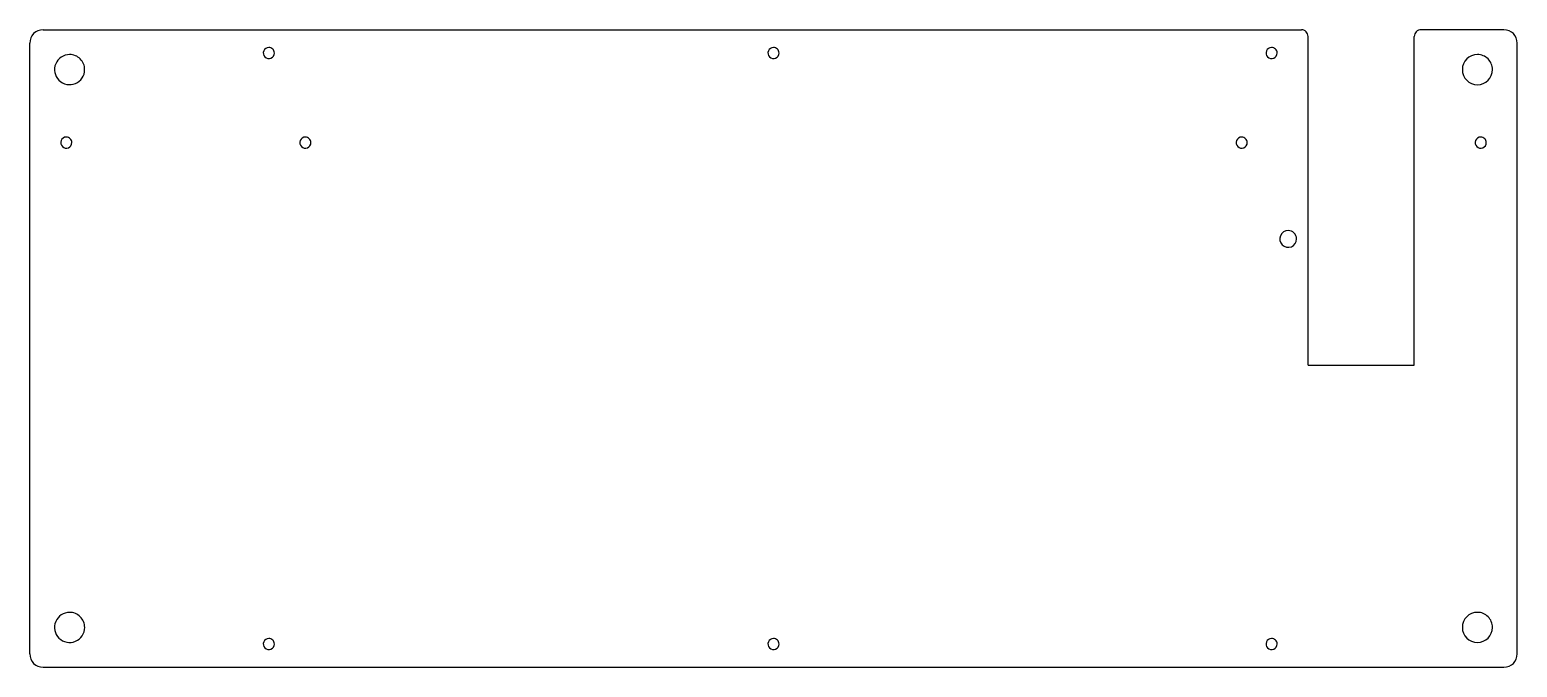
# Model space of a CAD drawing. Extents: x 0 to 267, y -113 to 1.
import ezdxf

# ---------------------------------------------------------------- set-up
doc = ezdxf.new("R2010")
doc.units = 0
doc.layers.get('0').update_dxf_attribs({"linetype": 'CONTINUOUS'})

msp = doc.modelspace()

# ---------------------------------------------------------------- linework, layer by layer
at = {"color": 7}
for points in [[(2.40538, 1.074908), (228.03104, 1.072368)], [(264.34288, 1.072368), (249.46102, 1.072368)], [(0.0254, -110.845112), (0.02286, -1.307612)], [(229.21976, -59.051972), (229.21976, -0.116352)], [(248.26976, -59.051972), (248.26976, -0.116352)], [(266.7254, -110.845112), (266.7254, -1.307612)], [(229.21976, -59.051972), (248.26976, -59.051972)], [(2.40538, -113.227632), (264.34288, -113.227632)]]:
    msp.add_lwpolyline(points, dxfattribs=at)
for points in [[(42.887646, -2.094426)], [(133.375654, -2.094426)], [(222.67291, -2.094426)], [(7.168769, -3.371007)], [(259.58292, -3.37182)], [(6.574307, -18.168739)], [(49.436782, -18.168739)], [(217.315542, -18.168308)], [(260.17728, -18.168308)], [(225.64979, -34.932511)], [(7.170217, -103.384396)], [(259.58292, -103.384396)], [(42.887646, -108.060508)], [(133.375654, -108.060508)], [(222.67291, -108.060508)]]:
    msp.add_lwpolyline(points, close=True, dxfattribs=at)
for points in [[(0.722453, 0.375315), (0.275882, -0.071256), (0.025001, -0.676937), (0.025001, -1.308484)], [(2.406251, 1.072767), (1.774704, 1.072767), (1.169024, 0.821886), (0.722453, 0.375315)], [(228.873022, 0.723645), (228.649709, 0.946935), (228.346836, 1.07236), (228.03104, 1.072327)], [(229.221792, -0.118301), (229.221793, 0.197495), (229.096335, 0.500355), (228.873022, 0.723645)], [(248.620562, 0.723645), (248.397249, 0.500355), (248.271791, 0.197495), (248.271792, -0.1183)], [(249.462544, 1.072327), (249.146748, 1.07236), (248.843875, 0.946935), (248.620562, 0.723645)], [(266.7254, -1.308494), (266.7254, 0.006139), (265.660052, 1.072056), (264.34542, 1.072757)], [(42.887646, -2.094426), (42.483184, -2.094426), (42.118547, -2.338068), (41.963766, -2.711742)], [(43.594753, -2.387319), (43.407217, -2.199782), (43.152863, -2.094426), (42.887646, -2.094426)], [(43.887647, -3.094426), (43.887647, -2.829209), (43.78229, -2.574855), (43.594753, -2.387319)], [(133.375654, -2.094426), (132.971192, -2.094426), (132.606555, -2.338068), (132.451774, -2.711742)], [(134.082761, -2.387319), (133.895225, -2.199782), (133.640871, -2.094426), (133.375654, -2.094426)], [(134.375655, -3.094426), (134.375655, -2.829209), (134.270298, -2.574855), (134.082761, -2.387319)], [(222.67291, -2.094426), (222.268448, -2.094426), (221.903811, -2.338068), (221.74903, -2.711742)], [(223.380017, -2.387319), (223.192481, -2.199782), (222.938127, -2.094426), (222.67291, -2.094426)], [(223.672911, -3.094426), (223.672911, -2.829209), (223.567554, -2.574855), (223.380017, -2.387319)], [(4.674299, -5.037758), (4.256391, -6.046677), (4.487391, -7.207993), (5.259585, -7.980186)], [(7.168769, -3.371007), (6.076723, -3.371007), (5.092207, -4.028839), (4.674299, -5.037758)], [(9.077953, -4.161817), (8.571606, -3.65547), (7.884852, -3.371007), (7.168769, -3.371007)], [(9.868764, -6.071001), (9.868764, -5.354918), (9.584301, -4.668164), (9.077953, -4.161817)], [(41.963766, -2.711742), (41.808985, -3.085417), (41.894541, -3.515535), (42.180539, -3.801533)], [(42.180539, -3.801533), (42.466537, -4.087531), (42.896655, -4.173087), (43.27033, -4.018306)], [(43.27033, -4.018306), (43.644004, -3.863525), (43.887647, -3.498889), (43.887647, -3.094426)], [(132.451774, -2.711742), (132.296993, -3.085417), (132.382549, -3.515535), (132.668547, -3.801533)], [(132.668547, -3.801533), (132.954545, -4.087531), (133.384663, -4.173087), (133.758338, -4.018306)], [(133.758338, -4.018306), (134.132012, -3.863525), (134.375655, -3.498889), (134.375655, -3.094426)], [(221.74903, -2.711742), (221.594249, -3.085417), (221.679805, -3.515535), (221.965803, -3.801533)], [(221.965803, -3.801533), (222.251801, -4.087531), (222.681919, -4.173087), (223.055594, -4.018306)], [(223.055594, -4.018306), (223.429268, -3.863525), (223.672911, -3.498889), (223.672911, -3.094426)], [(259.58292, -3.37182), (258.091754, -3.37182), (256.882925, -4.580648), (256.882925, -6.071814)], [(261.492104, -4.16263), (260.985757, -3.656282), (260.299003, -3.37182), (259.58292, -3.37182)], [(262.282915, -6.071814), (262.282915, -5.355731), (261.998452, -4.668977), (261.492104, -4.16263)], [(5.259585, -7.980186), (6.031778, -8.752379), (7.193093, -8.983379), (8.202012, -8.565471)], [(8.202012, -8.565471), (9.210931, -8.147563), (9.868764, -7.163047), (9.868764, -6.071001)], [(256.882925, -6.071814), (256.882925, -7.56298), (258.091754, -8.771809), (259.58292, -8.771809)], [(259.58292, -8.771809), (261.074086, -8.771809), (262.282915, -7.56298), (262.282915, -6.071814)], [(6.574307, -18.168739), (6.169845, -18.168739), (5.805208, -18.412382), (5.650427, -18.786056)], [(7.281415, -18.461633), (7.093878, -18.274096), (6.839524, -18.168739), (6.574307, -18.168739)], [(7.574308, -19.16874), (7.574308, -18.903523), (7.468951, -18.649169), (7.281415, -18.461633)], [(49.436782, -18.168739), (49.03232, -18.168739), (48.667683, -18.412382), (48.512902, -18.786056)], [(50.143889, -18.461633), (49.956353, -18.274096), (49.701999, -18.168739), (49.436782, -18.168739)], [(50.436783, -19.16874), (50.436783, -18.903523), (50.331426, -18.649169), (50.143889, -18.461633)], [(217.315542, -18.168308), (216.91108, -18.168308), (216.546443, -18.41195), (216.391662, -18.785624)], [(218.022649, -18.461201), (217.835113, -18.273664), (217.580759, -18.168308), (217.315542, -18.168308)], [(218.315543, -19.168308), (218.315543, -18.903091), (218.210186, -18.648737), (218.022649, -18.461201)], [(260.17728, -18.168308), (259.772818, -18.168308), (259.408181, -18.41195), (259.2534, -18.785624)], [(260.884387, -18.461201), (260.696851, -18.273664), (260.442497, -18.168308), (260.17728, -18.168308)], [(261.177281, -19.168308), (261.177281, -18.903091), (261.071924, -18.648737), (260.884387, -18.461201)], [(5.650427, -18.786056), (5.495646, -19.159731), (5.581202, -19.589849), (5.8672, -19.875847)], [(5.8672, -19.875847), (6.153198, -20.161845), (6.583316, -20.247401), (6.956991, -20.09262)], [(6.956991, -20.09262), (7.330666, -19.937839), (7.574308, -19.573202), (7.574308, -19.16874)], [(48.512902, -18.786056), (48.358121, -19.159731), (48.443677, -19.589849), (48.729675, -19.875847)], [(48.729675, -19.875847), (49.015673, -20.161845), (49.445791, -20.247401), (49.819466, -20.09262)], [(49.819466, -20.09262), (50.19314, -19.937839), (50.436783, -19.573202), (50.436783, -19.16874)], [(216.391662, -18.785624), (216.236881, -19.159299), (216.322437, -19.589417), (216.608435, -19.875415)], [(216.608435, -19.875415), (216.894433, -20.161413), (217.324551, -20.246969), (217.698226, -20.092188)], [(217.698226, -20.092188), (218.0719, -19.937407), (218.315543, -19.572771), (218.315543, -19.168308)], [(259.2534, -18.785624), (259.098619, -19.159299), (259.184175, -19.589417), (259.470173, -19.875415)], [(259.470173, -19.875415), (259.756171, -20.161413), (260.186289, -20.246969), (260.559964, -20.092188)], [(260.559964, -20.092188), (260.933638, -19.937407), (261.177281, -19.572771), (261.177281, -19.168308)], [(224.263971, -35.858485), (224.0318, -36.418997), (224.160133, -37.064173), (224.58913, -37.49317)], [(225.64979, -34.932511), (225.043097, -34.932511), (224.496143, -35.297974), (224.263971, -35.858485)], [(226.71045, -35.37185), (226.429145, -35.090546), (226.047615, -34.932511), (225.64979, -34.932511)], [(226.223815, -37.818329), (226.784326, -37.586158), (227.14979, -37.039204), (227.14979, -36.43251)], [(227.14979, -36.43251), (227.14979, -36.034686), (226.991754, -35.653155), (226.71045, -35.37185)], [(224.58913, -37.49317), (225.018127, -37.922167), (225.663304, -38.050501), (226.223815, -37.818329)], [(7.170217, -103.384396), (6.078171, -103.384396), (5.093655, -104.042228), (4.675747, -105.051147)], [(9.079401, -104.175206), (8.573054, -103.668859), (7.8863, -103.384396), (7.170217, -103.384396)], [(259.58292, -103.384396), (258.091754, -103.384396), (256.882925, -104.593224), (256.882925, -106.08439)], [(261.492104, -104.175206), (260.985757, -103.668859), (260.299003, -103.384396), (259.58292, -103.384396)], [(4.675747, -105.051147), (4.257839, -106.060066), (4.488839, -107.221382), (5.261032, -107.993575)], [(8.20346, -108.57886), (9.212379, -108.160952), (9.870211, -107.176436), (9.870211, -106.08439)], [(9.870211, -106.08439), (9.870211, -105.368307), (9.585748, -104.681553), (9.079401, -104.175206)], [(256.882925, -106.08439), (256.882925, -107.575556), (258.091754, -108.784385), (259.58292, -108.784385)], [(259.58292, -108.784385), (261.074086, -108.784385), (262.282915, -107.575556), (262.282915, -106.08439)], [(262.282915, -106.08439), (262.282915, -105.368307), (261.998452, -104.681553), (261.492104, -104.175206)], [(5.261032, -107.993575), (6.033225, -108.765768), (7.194541, -108.996768), (8.20346, -108.57886)], [(41.963766, -108.677825), (41.808985, -109.051499), (41.894541, -109.481617), (42.180539, -109.767615)], [(42.887646, -108.060508), (42.483184, -108.060508), (42.118547, -108.30415), (41.963766, -108.677825)], [(43.594753, -108.353401), (43.407217, -108.165865), (43.152863, -108.060508), (42.887646, -108.060508)], [(43.27033, -109.984388), (43.644004, -109.829607), (43.887647, -109.464971), (43.887647, -109.060508)], [(43.887647, -109.060508), (43.887647, -108.795292), (43.78229, -108.540938), (43.594753, -108.353401)], [(132.451774, -108.677825), (132.296993, -109.051499), (132.382549, -109.481617), (132.668547, -109.767615)], [(133.375654, -108.060508), (132.971192, -108.060508), (132.606555, -108.30415), (132.451774, -108.677825)], [(134.082761, -108.353401), (133.895225, -108.165865), (133.640871, -108.060508), (133.375654, -108.060508)], [(133.758338, -109.984388), (134.132012, -109.829607), (134.375655, -109.464971), (134.375655, -109.060508)], [(134.375655, -109.060508), (134.375655, -108.795292), (134.270298, -108.540938), (134.082761, -108.353401)], [(221.74903, -108.677825), (221.594249, -109.051499), (221.679805, -109.481617), (221.965803, -109.767615)], [(222.67291, -108.060508), (222.268448, -108.060508), (221.903811, -108.30415), (221.74903, -108.677825)], [(223.380017, -108.353401), (223.192481, -108.165865), (222.938127, -108.060508), (222.67291, -108.060508)], [(223.055594, -109.984388), (223.429268, -109.829607), (223.672911, -109.464971), (223.672911, -109.060508)], [(223.672911, -109.060508), (223.672911, -108.795292), (223.567554, -108.540938), (223.380017, -108.353401)], [(0.026476, -110.84689), (0.026476, -111.478437), (0.277357, -112.084118), (0.723928, -112.530689)], [(42.180539, -109.767615), (42.466537, -110.053614), (42.896655, -110.139169), (43.27033, -109.984388)], [(132.668547, -109.767615), (132.954545, -110.053614), (133.384663, -110.139169), (133.758338, -109.984388)], [(221.965803, -109.767615), (222.251801, -110.053614), (222.681919, -110.139169), (223.055594, -109.984388)], [(264.34542, -113.22814), (265.660052, -113.227439), (266.7254, -112.161523), (266.7254, -110.84689)], [(0.723928, -112.530689), (1.1705, -112.97726), (1.77618, -113.228141), (2.407727, -113.22814)]]:
    msp.add_open_spline(points, degree=3, dxfattribs=at)

doc.saveas('drawing.dxf')
